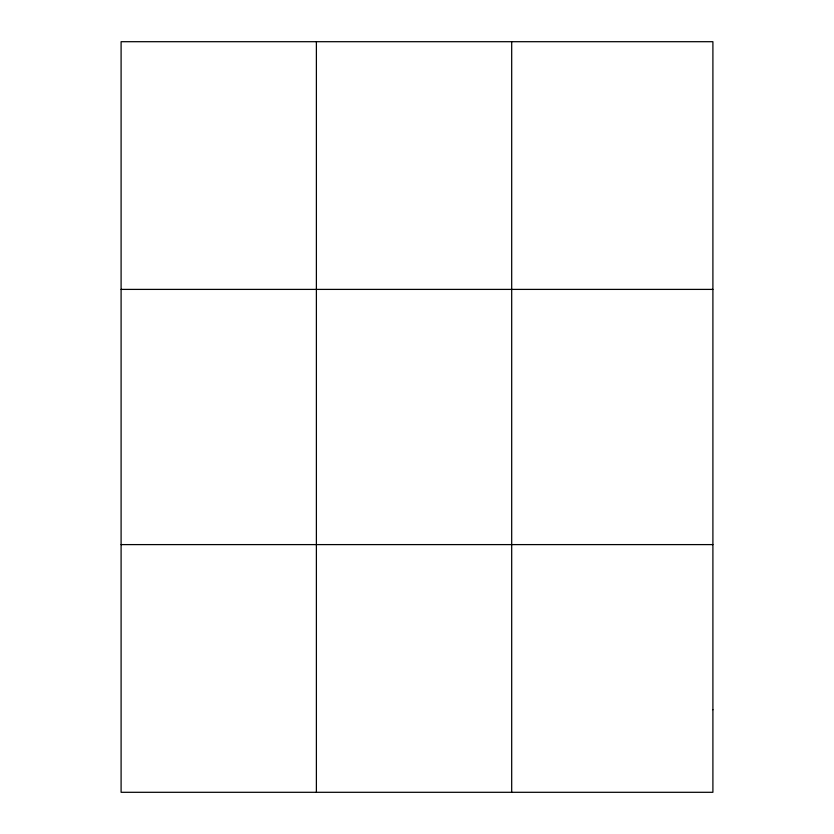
<?xml version="1.0" encoding="UTF-8"?>
<svg xmlns="http://www.w3.org/2000/svg" width="834" height="834" viewBox="0 0 834 834"><rect width="100%" height="100%" fill="white"/><g stroke="black" fill="none" stroke-linecap="round" stroke-linejoin="round"><path stroke-width="1.25" d="M316.388 41.7L316.388 792.3M511.69 41.7L511.69 792.3M121.097 289.398L712.903 289.398M121.097 544.602L712.903 544.602M712.903 709.734L712.903 792.3L121.097 792.3L121.097 41.7L712.903 41.7L712.903 709.734"/></g></svg>
